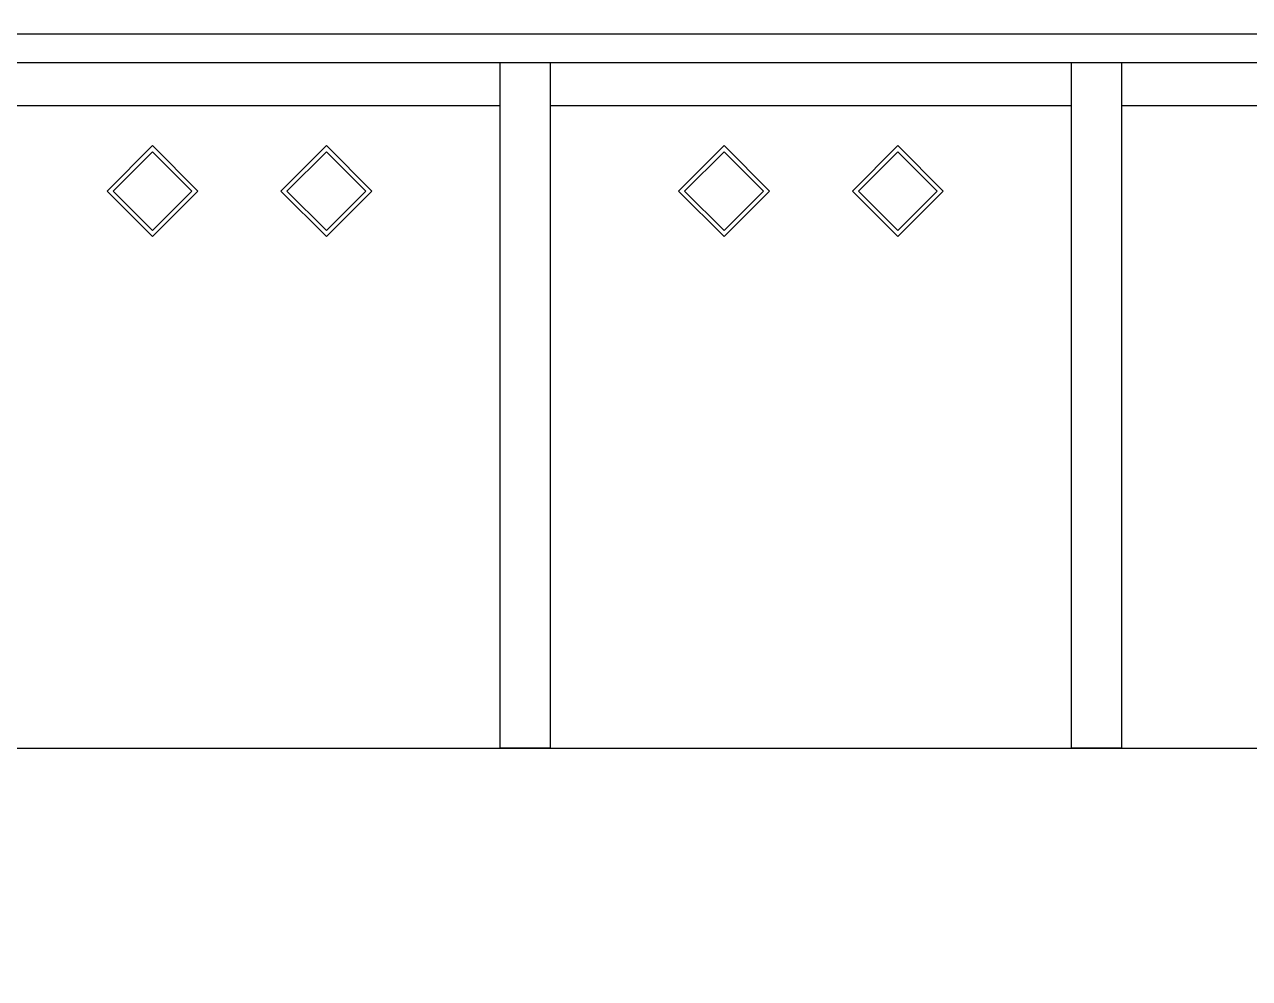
# Model space of a CAD drawing. Header units: centimetres. Extents: x -377343 to 693706, y 194584 to 813780.
# Drawn here: x 181570 to 182427, y 499150 to 499818 of the extents above; entities that cross this region are included whole.
import ezdxf

# ---------------------------------------------------------------- set-up
doc = ezdxf.new("R2010")
doc.units = ezdxf.units.CM
doc.layers.add('Layer1', color=7, linetype='Continuous')
doc.layers.add('PIPA', color=11, linetype='Continuous')

msp = doc.modelspace()

# ---------------------------------------------------------------- linework, layer by layer
at = {"layer": 'Layer1'}
for p, q in [((181103.005, 499811.449), (183138.005, 499811.449)), ((181103.005, 499791.449), (183138.005, 499791.449)), ((181538.005, 499761.449), (181903.005, 499761.449)), ((181938.005, 499761.449), (182303.005, 499761.449)), ((182338.005, 499761.449), (182703.005, 499761.449)), ((181003.005, 499311.449), (183238.005, 499311.449))]:
    msp.add_line(p, q, dxfattribs=at)
for points in [[(181903.005, 499791.449), (181938.005, 499791.449), (181938.005, 499311.449), (181903.005, 499311.449)], [(182303.005, 499791.449), (182338.005, 499791.449), (182338.005, 499311.449), (182303.005, 499311.449)], [(181659.671, 499669.629), (181691.491, 499701.449), (181659.671, 499733.269), (181627.852, 499701.449)], [(181781.338, 499669.629), (181813.158, 499701.449), (181781.338, 499733.269), (181749.518, 499701.449)], [(182059.671, 499669.629), (182091.491, 499701.449), (182059.671, 499733.269), (182027.852, 499701.449)], [(182181.338, 499669.629), (182213.158, 499701.449), (182181.338, 499733.269), (182149.518, 499701.449)], [(181659.671, 499673.872), (181687.249, 499701.449), (181659.671, 499729.026), (181632.094, 499701.449)], [(181781.338, 499673.872), (181808.915, 499701.449), (181781.338, 499729.026), (181753.761, 499701.449)], [(182059.671, 499673.872), (182087.249, 499701.449), (182059.671, 499729.026), (182032.094, 499701.449)], [(182181.338, 499673.872), (182208.915, 499701.449), (182181.338, 499729.026), (182153.761, 499701.449)]]:
    msp.add_lwpolyline(points, close=True, dxfattribs=at)
at = {"layer": 'PIPA', "lineweight": 35, "extrusion": (0, 0.816497, 0.57735), "elevation": 193451.324}
msp.add_lwpolyline([(-421704.212, -325591.681), (-159560.265, -63447.734), (377343.333, -600351.331), (-158232.47, -1135927.133), (-693706.405, -600453.199), (-454216.825, -360963.619)], dxfattribs=at)

doc.saveas('drawing.dxf')
